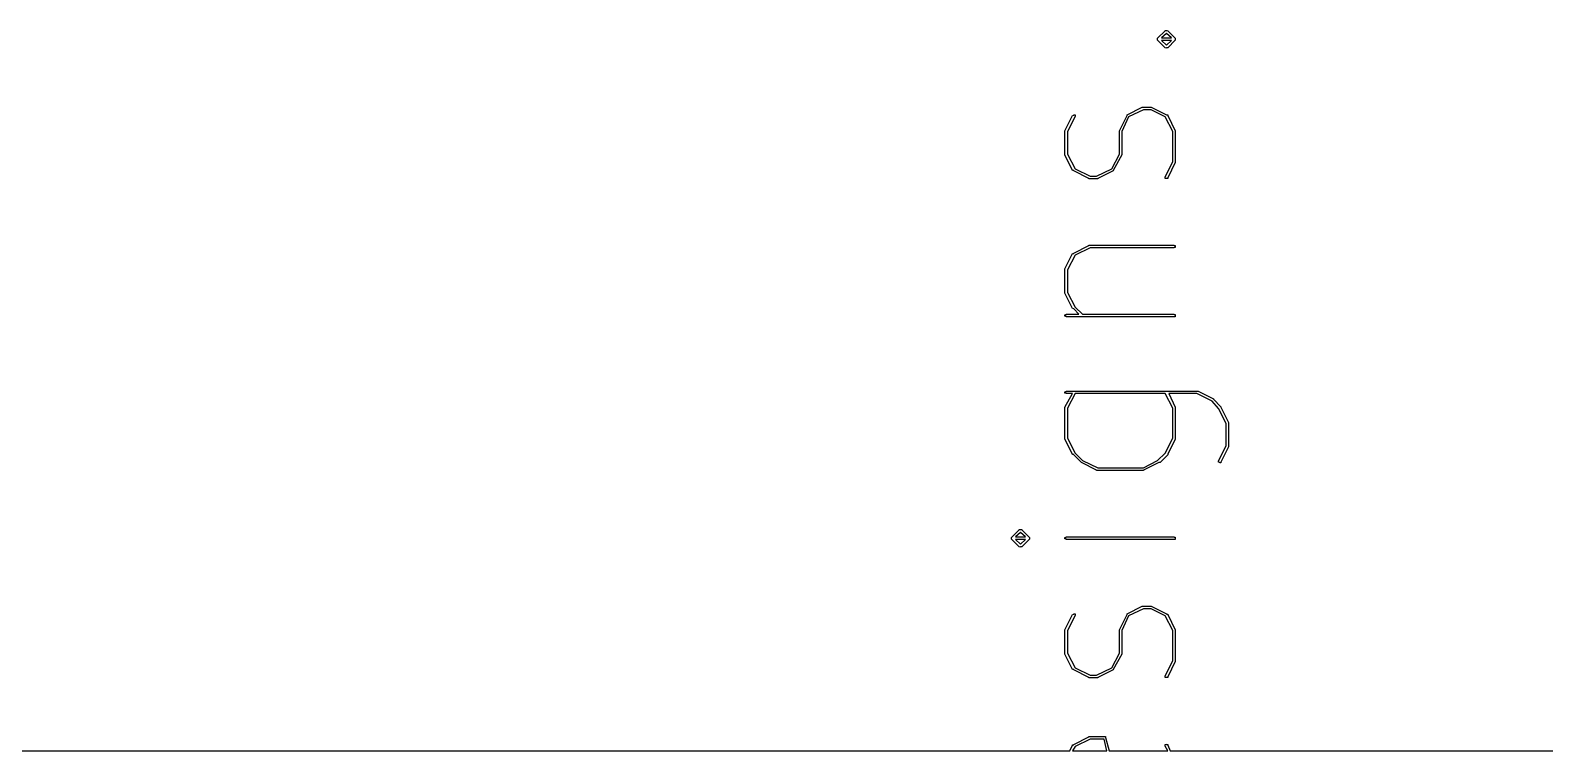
# Model space of a CAD drawing. Extents: x 59 to 2996, y -153 to 1402.
# Drawn here: x 762.548 to 763.741, y 456.506 to 457.073 of the extents above; entities that cross this region are included whole.
import ezdxf

# ---------------------------------------------------------------- set-up
doc = ezdxf.new("R2010")
doc.units = 0
doc.layers.add('BLACK', color=7, linetype='CONTINUOUS')

msp = doc.modelspace()

# ---------------------------------------------------------------- linework, layer by layer
at = {"layer": 'BLACK', "linetype": 'Continuous'}
for p, q in [((763.4361, 457.0667), (763.4421, 457.0727)), ((763.4431, 457.0706), (763.4391, 457.067)), ((763.4421, 457.0728), (763.4421, 457.0729)), ((763.4421, 457.0729), (763.4431, 457.0729)), ((763.4421, 457.0727), (763.4421, 457.0728)), ((763.4421, 457.0727), (763.4421, 457.0727)), ((763.4431, 457.0729), (763.4431, 457.073)), ((763.4431, 457.073), (763.4431, 457.073)), ((763.4431, 457.073), (763.4431, 457.073)), ((763.4431, 457.073), (763.4431, 457.073)), ((763.4431, 457.073), (763.4431, 457.073)), ((763.4431, 457.073), (763.4431, 457.073)), ((763.4431, 457.073), (763.4431, 457.073)), ((763.4431, 457.073), (763.4431, 457.0729)), ((763.4431, 457.0729), (763.4431, 457.0729)), ((763.4431, 457.0729), (763.4431, 457.0729)), ((763.4431, 457.0729), (763.4431, 457.0729)), ((763.4431, 457.0729), (763.4441, 457.0727)), ((763.4471, 457.067), (763.4431, 457.0706)), ((763.4441, 457.0727), (763.4501, 457.0667)), ((763.4361, 457.0665), (763.4361, 457.0667)), ((763.4361, 457.0667), (763.4361, 457.0667)), ((763.4361, 457.0664), (763.4361, 457.0665)), ((763.4361, 457.0665), (763.4361, 457.0665)), ((763.4361, 457.0663), (763.4361, 457.0664)), ((763.4361, 457.0662), (763.4361, 457.0663)), ((763.4361, 457.066), (763.4361, 457.0662)), ((763.4361, 457.0662), (763.4361, 457.0662)), ((763.4361, 457.0659), (763.4361, 457.066)), ((763.4361, 457.0658), (763.4361, 457.0659)), ((763.4361, 457.0656), (763.4361, 457.0658)), ((763.4361, 457.0658), (763.4361, 457.0658)), ((763.4361, 457.0658), (763.4361, 457.0658)), ((763.4361, 457.0655), (763.4361, 457.0656)), ((763.4361, 457.0654), (763.4361, 457.0655)), ((763.4361, 457.0653), (763.4361, 457.0654)), ((763.4421, 457.0592), (763.4361, 457.0653)), ((763.4361, 457.0653), (763.4361, 457.0653)), ((763.4391, 457.067), (763.4471, 457.067)), ((763.4391, 457.065), (763.4431, 457.0613)), ((763.4471, 457.065), (763.4391, 457.065)), ((763.4421, 457.0592), (763.4421, 457.0592)), ((763.4421, 457.0591), (763.4421, 457.0592)), ((763.4431, 457.059), (763.4421, 457.0591)), ((763.4421, 457.0591), (763.4421, 457.0591)), ((763.4431, 457.0613), (763.4471, 457.065)), ((763.4441, 457.0592), (763.4431, 457.0591)), ((763.4431, 457.0591), (763.4431, 457.0591)), ((763.4431, 457.0591), (763.4431, 457.0591)), ((763.4431, 457.0591), (763.4431, 457.0591)), ((763.4431, 457.0591), (763.4431, 457.059)), ((763.4431, 457.059), (763.4431, 457.0589)), ((763.4431, 457.0589), (763.4431, 457.059)), ((763.4431, 457.059), (763.4431, 457.059)), ((763.4431, 457.0589), (763.4431, 457.0589)), ((763.4431, 457.0589), (763.4431, 457.0589)), ((763.4431, 457.0589), (763.4431, 457.0589)), ((763.4431, 457.0589), (763.4431, 457.0589)), ((763.4431, 457.0589), (763.4431, 457.0589)), ((763.4431, 457.0589), (763.4431, 457.0589)), ((763.4431, 457.0589), (763.4431, 457.0589)), ((763.4501, 457.0653), (763.4441, 457.0592)), ((763.4441, 457.0592), (763.4441, 457.0592)), ((763.4441, 457.0592), (763.4441, 457.0592)), ((763.4501, 457.0667), (763.4501, 457.0666)), ((763.4501, 457.0666), (763.4501, 457.0665)), ((763.4501, 457.0665), (763.4501, 457.0663)), ((763.4501, 457.0663), (763.4501, 457.0663)), ((763.4501, 457.0663), (763.4501, 457.0662)), ((763.4501, 457.0662), (763.4501, 457.066)), ((763.4501, 457.066), (763.4501, 457.066)), ((763.4501, 457.066), (763.4501, 457.066)), ((763.4501, 457.066), (763.4501, 457.0658)), ((763.4501, 457.0658), (763.4501, 457.0656)), ((763.4501, 457.0656), (763.4501, 457.0654)), ((763.4501, 457.0654), (763.4501, 457.0653)), ((763.4501, 457.0653), (763.4501, 457.0653)), ((763.4121, 457.0064), (763.4241, 457.0124)), ((763.4251, 457.0105), (763.4131, 457.0048)), ((763.4241, 457.0124), (763.4241, 457.0125)), ((763.4241, 457.0125), (763.4241, 457.0125)), ((763.4241, 457.0125), (763.4241, 457.0125)), ((763.4241, 457.0125), (763.4251, 457.0125)), ((763.4241, 457.0124), (763.4241, 457.0124)), ((763.4251, 457.0125), (763.4251, 457.0125)), ((763.4251, 457.0125), (763.4251, 457.0125)), ((763.4251, 457.0125), (763.4251, 457.0125)), ((763.4251, 457.0125), (763.4251, 457.0125)), ((763.4251, 457.0125), (763.4251, 457.0125)), ((763.4251, 457.0125), (763.4251, 457.0125)), ((763.4251, 457.0125), (763.4311, 457.0125)), ((763.4311, 457.0105), (763.4251, 457.0105)), ((763.4311, 457.0125), (763.4311, 457.0125)), ((763.4311, 457.0125), (763.4311, 457.0125)), ((763.4311, 457.0125), (763.4311, 457.0125)), ((763.4311, 457.0125), (763.4311, 457.0125)), ((763.4311, 457.0125), (763.4311, 457.0125)), ((763.4311, 457.0125), (763.4311, 457.0125)), ((763.4311, 457.0125), (763.4311, 457.0125)), ((763.4311, 457.0125), (763.4311, 457.0124)), ((763.4311, 457.0125), (763.4311, 457.0125)), ((763.4311, 457.0124), (763.4311, 457.0124)), ((763.4311, 457.0124), (763.4431, 457.0064)), ((763.4421, 457.0048), (763.4311, 457.0105)), ((763.3631, 456.9938), (763.3691, 457.0059)), ((763.3711, 457.005), (763.3651, 456.9932)), ((763.3691, 457.006), (763.3701, 457.0061)), ((763.3691, 457.0059), (763.3691, 457.006)), ((763.3701, 457.0064), (763.3701, 457.0065)), ((763.3701, 457.0065), (763.3701, 457.0065)), ((763.3701, 457.0065), (763.3711, 457.0065)), ((763.3701, 457.0063), (763.3701, 457.0064)), ((763.3701, 457.0064), (763.3701, 457.0064)), ((763.3701, 457.0061), (763.3701, 457.0063)), ((763.3711, 457.0065), (763.3711, 457.0064)), ((763.3711, 457.0064), (763.3711, 457.0063)), ((763.3711, 457.0063), (763.3711, 457.0061)), ((763.3711, 457.0061), (763.3711, 457.006)), ((763.3711, 457.006), (763.3711, 457.0058)), ((763.3711, 457.0058), (763.3711, 457.0056)), ((763.3711, 457.0056), (763.3711, 457.0054)), ((763.3711, 457.0054), (763.3711, 457.0052)), ((763.3711, 457.0052), (763.3711, 457.005)), ((763.4061, 456.9938), (763.4121, 457.0059)), ((763.4131, 457.0048), (763.4081, 456.9932)), ((763.4121, 457.0063), (763.4121, 457.0064)), ((763.4121, 457.0064), (763.4121, 457.0064)), ((763.4121, 457.0064), (763.4121, 457.0064)), ((763.4121, 457.0062), (763.4121, 457.0063)), ((763.4121, 457.0063), (763.4121, 457.0063)), ((763.4121, 457.0063), (763.4121, 457.0063)), ((763.4121, 457.0063), (763.4121, 457.0063)), ((763.4121, 457.0061), (763.4121, 457.0062)), ((763.4121, 457.0062), (763.4121, 457.0062)), ((763.4121, 457.006), (763.4121, 457.0061)), ((763.4121, 457.0061), (763.4121, 457.0061)), ((763.4121, 457.0061), (763.4121, 457.0061)), ((763.4121, 457.0059), (763.4121, 457.006)), ((763.4121, 457.006), (763.4121, 457.006)), ((763.4121, 457.006), (763.4121, 457.006)), ((763.4481, 456.9932), (763.4421, 457.0048)), ((763.4431, 457.0064), (763.4431, 457.0064)), ((763.4431, 457.0064), (763.4431, 457.0064)), ((763.4431, 457.0064), (763.4431, 457.0064)), ((763.4431, 457.0064), (763.4431, 457.0063)), ((763.4431, 457.0063), (763.4441, 457.0063)), ((763.4441, 457.0063), (763.4441, 457.0063)), ((763.4441, 457.0063), (763.4441, 457.0062)), ((763.4441, 457.0062), (763.4441, 457.0062)), ((763.4441, 457.0062), (763.4441, 457.0061)), ((763.4441, 457.0061), (763.4441, 457.0061)), ((763.4441, 457.0061), (763.4441, 457.0061)), ((763.4441, 457.0061), (763.4441, 457.006)), ((763.4441, 457.006), (763.4441, 457.006)), ((763.4441, 457.006), (763.4441, 457.006)), ((763.4441, 457.006), (763.4441, 457.0059)), ((763.4441, 457.0059), (763.4501, 456.9938)), ((763.3631, 456.9937), (763.3631, 456.9938)), ((763.3631, 456.9938), (763.3631, 456.9938)), ((763.3631, 456.9938), (763.3631, 456.9938)), ((763.3631, 456.9936), (763.3631, 456.9937)), ((763.3631, 456.9937), (763.3631, 456.9937)), ((763.3631, 456.9935), (763.3631, 456.9936)), ((763.3631, 456.9936), (763.3631, 456.9936)), ((763.3631, 456.9934), (763.3631, 456.9935)), ((763.3631, 456.9935), (763.3631, 456.9935)), ((763.3631, 456.9753), (763.3631, 456.9934)), ((763.3631, 456.9934), (763.3631, 456.9934)), ((763.3651, 456.9932), (763.3651, 456.9755)), ((763.4061, 456.9937), (763.4061, 456.9938)), ((763.4061, 456.9938), (763.4061, 456.9938)), ((763.4061, 456.9938), (763.4061, 456.9938)), ((763.4061, 456.9936), (763.4061, 456.9937)), ((763.4061, 456.9937), (763.4061, 456.9937)), ((763.4061, 456.9935), (763.4061, 456.9936)), ((763.4061, 456.9936), (763.4061, 456.9936)), ((763.4061, 456.9934), (763.4061, 456.9935)), ((763.4061, 456.9935), (763.4061, 456.9935)), ((763.4061, 456.9755), (763.4061, 456.9934)), ((763.4061, 456.9934), (763.4061, 456.9934)), ((763.4081, 456.9932), (763.4081, 456.9752)), ((763.4481, 456.9694), (763.4481, 456.9932)), ((763.4501, 456.9938), (763.4501, 456.9938)), ((763.4501, 456.9938), (763.4501, 456.9938)), ((763.4501, 456.9938), (763.4501, 456.9938)), ((763.4501, 456.9938), (763.4501, 456.9937)), ((763.4501, 456.9937), (763.4501, 456.9937)), ((763.4501, 456.9937), (763.4501, 456.9936)), ((763.4501, 456.9936), (763.4501, 456.9936)), ((763.4501, 456.9936), (763.4501, 456.9935)), ((763.4501, 456.9935), (763.4501, 456.9935)), ((763.4501, 456.9935), (763.4501, 456.9934)), ((763.4501, 456.9934), (763.4501, 456.9934)), ((763.4501, 456.9934), (763.4501, 456.9692)), ((763.3631, 456.9752), (763.3631, 456.9753)), ((763.3631, 456.9751), (763.3631, 456.9752)), ((763.3631, 456.9752), (763.3631, 456.9752)), ((763.3631, 456.975), (763.3631, 456.9751)), ((763.3631, 456.9751), (763.3631, 456.9751)), ((763.3631, 456.9749), (763.3631, 456.975)), ((763.3631, 456.975), (763.3631, 456.975)), ((763.3631, 456.9748), (763.3631, 456.9749)), ((763.3631, 456.9749), (763.3631, 456.9749)), ((763.3631, 456.9749), (763.3631, 456.9749)), ((763.3691, 456.9627), (763.3631, 456.9748)), ((763.3631, 456.9748), (763.3631, 456.9748)), ((763.3651, 456.9755), (763.3711, 456.9639)), ((763.4001, 456.9639), (763.4061, 456.9755)), ((763.4081, 456.9748), (763.4011, 456.9627)), ((763.4081, 456.9752), (763.4081, 456.9752)), ((763.4081, 456.9752), (763.4081, 456.9752)), ((763.4081, 456.9752), (763.4081, 456.9751)), ((763.4081, 456.9751), (763.4081, 456.975)), ((763.4081, 456.975), (763.4081, 456.975)), ((763.4081, 456.975), (763.4081, 456.975)), ((763.4081, 456.975), (763.4081, 456.9749)), ((763.4081, 456.9749), (763.4081, 456.9749)), ((763.4081, 456.9749), (763.4081, 456.9748)), ((763.4081, 456.9748), (763.4081, 456.9748)), ((763.3691, 456.9626), (763.3691, 456.9627)), ((763.3691, 456.9627), (763.3691, 456.9627)), ((763.3691, 456.9627), (763.3691, 456.9627)), ((763.3701, 456.9625), (763.3691, 456.9626)), ((763.3701, 456.9624), (763.3701, 456.9625)), ((763.3701, 456.9625), (763.3701, 456.9625)), ((763.3701, 456.9625), (763.3701, 456.9625)), ((763.3701, 456.9625), (763.3701, 456.9625)), ((763.3701, 456.9623), (763.3701, 456.9624)), ((763.3701, 456.9624), (763.3701, 456.9624)), ((763.3701, 456.9624), (763.3701, 456.9624)), ((763.3821, 456.9562), (763.3701, 456.9623)), ((763.3701, 456.9623), (763.3701, 456.9623)), ((763.3701, 456.9623), (763.3701, 456.9623)), ((763.3701, 456.9623), (763.3701, 456.9623)), ((763.3701, 456.9623), (763.3701, 456.9623)), ((763.3711, 456.9639), (763.3831, 456.9581)), ((763.3881, 456.9581), (763.4001, 456.9639)), ((763.4011, 456.9623), (763.3891, 456.9562)), ((763.4011, 456.9627), (763.4011, 456.9627)), ((763.4011, 456.9627), (763.4011, 456.9627)), ((763.4011, 456.9627), (763.4011, 456.9627)), ((763.4011, 456.9627), (763.4011, 456.9626)), ((763.4011, 456.9626), (763.4011, 456.9625)), ((763.4011, 456.9625), (763.4011, 456.9625)), ((763.4011, 456.9625), (763.4011, 456.9625)), ((763.4011, 456.9625), (763.4011, 456.9624)), ((763.4011, 456.9624), (763.4011, 456.9624)), ((763.4011, 456.9624), (763.4011, 456.9624)), ((763.4011, 456.9624), (763.4011, 456.9624)), ((763.4011, 456.9624), (763.4011, 456.9623)), ((763.4011, 456.9623), (763.4011, 456.9623)), ((763.4011, 456.9623), (763.4011, 456.9623)), ((763.4011, 456.9623), (763.4011, 456.9623)), ((763.4421, 456.9576), (763.4481, 456.9694)), ((763.4501, 456.9688), (763.4441, 456.9567)), ((763.4501, 456.9692), (763.4501, 456.9692)), ((763.4501, 456.9692), (763.4501, 456.9691)), ((763.4501, 456.9691), (763.4501, 456.9691)), ((763.4501, 456.9691), (763.4501, 456.969)), ((763.4501, 456.969), (763.4501, 456.969)), ((763.4501, 456.969), (763.4501, 456.9689)), ((763.4501, 456.9689), (763.4501, 456.9689)), ((763.4501, 456.9689), (763.4501, 456.9688)), ((763.4501, 456.9688), (763.4501, 456.9688)), ((763.4501, 456.9688), (763.4501, 456.9688)), ((763.3821, 456.9561), (763.3821, 456.9562)), ((763.3821, 456.9562), (763.3821, 456.9562)), ((763.3821, 456.9562), (763.3821, 456.9562)), ((763.3821, 456.9562), (763.3821, 456.9562)), ((763.3881, 456.9561), (763.3821, 456.9561)), ((763.3821, 456.9561), (763.3821, 456.9561)), ((763.3821, 456.9561), (763.3821, 456.9561)), ((763.3821, 456.9561), (763.3821, 456.9561)), ((763.3821, 456.9561), (763.3821, 456.9561)), ((763.3821, 456.9561), (763.3821, 456.9561)), ((763.3821, 456.9561), (763.3821, 456.9561)), ((763.3831, 456.9581), (763.3881, 456.9581)), ((763.3891, 456.9561), (763.3881, 456.9561)), ((763.3891, 456.9562), (763.3891, 456.9562)), ((763.3891, 456.9562), (763.3891, 456.9562)), ((763.3891, 456.9562), (763.3891, 456.9562)), ((763.3891, 456.9562), (763.3891, 456.9562)), ((763.3891, 456.9562), (763.3891, 456.9561)), ((763.3891, 456.9561), (763.3891, 456.9561)), ((763.3891, 456.9561), (763.3891, 456.9561)), ((763.3891, 456.9561), (763.3891, 456.9561)), ((763.3891, 456.9561), (763.3891, 456.9561)), ((763.3891, 456.9561), (763.3891, 456.9561)), ((763.4421, 456.9574), (763.4421, 456.9576)), ((763.4421, 456.9572), (763.4421, 456.9574)), ((763.4421, 456.957), (763.4421, 456.9572)), ((763.4421, 456.9568), (763.4421, 456.957)), ((763.4421, 456.9566), (763.4421, 456.9568)), ((763.4421, 456.9565), (763.4421, 456.9566)), ((763.4421, 456.9563), (763.4421, 456.9565)), ((763.4421, 456.9562), (763.4421, 456.9563)), ((763.4431, 456.9562), (763.4421, 456.9562)), ((763.4441, 456.9564), (763.4431, 456.9562)), ((763.4431, 456.9562), (763.4431, 456.9562)), ((763.4431, 456.9562), (763.4431, 456.9561)), ((763.4431, 456.9561), (763.4431, 456.9562)), ((763.4431, 456.9561), (763.4431, 456.9561)), ((763.4441, 456.9567), (763.4441, 456.9567)), ((763.4441, 456.9567), (763.4441, 456.9565)), ((763.4441, 456.9565), (763.4441, 456.9564)), ((763.3701, 456.8975), (763.3821, 456.9036)), ((763.3831, 456.9017), (763.3711, 456.8959)), ((763.3821, 456.9036), (763.3821, 456.9037)), ((763.3821, 456.9037), (763.3821, 456.9037)), ((763.3821, 456.9037), (763.3821, 456.9037)), ((763.3821, 456.9037), (763.3821, 456.9037)), ((763.3821, 456.9037), (763.3821, 456.9037)), ((763.3821, 456.9037), (763.3821, 456.9037)), ((763.3821, 456.9037), (763.3821, 456.9037)), ((763.3821, 456.9037), (763.4491, 456.9037)), ((763.3821, 456.9036), (763.3821, 456.9036)), ((763.3821, 456.9036), (763.3821, 456.9036)), ((763.3821, 456.9036), (763.3821, 456.9036)), ((763.3821, 456.9036), (763.3821, 456.9036)), ((763.4491, 456.9017), (763.3831, 456.9017)), ((763.4491, 456.9037), (763.4491, 456.9037)), ((763.4491, 456.9037), (763.4491, 456.9036)), ((763.4491, 456.9036), (763.4501, 456.9035)), ((763.4501, 456.9019), (763.4491, 456.9018)), ((763.4491, 456.9018), (763.4491, 456.9017)), ((763.4491, 456.9017), (763.4491, 456.9017)), ((763.4501, 456.9035), (763.4501, 456.9034)), ((763.4501, 456.9034), (763.4501, 456.9032)), ((763.4501, 456.9032), (763.4501, 456.9031)), ((763.4501, 456.9031), (763.4501, 456.9029)), ((763.4501, 456.9029), (763.4501, 456.9027)), ((763.4501, 456.9027), (763.4501, 456.9025)), ((763.4501, 456.9025), (763.4501, 456.9023)), ((763.4501, 456.9023), (763.4501, 456.9021)), ((763.4501, 456.9021), (763.4501, 456.902)), ((763.4501, 456.902), (763.4501, 456.9019)), ((763.3631, 456.885), (763.3691, 456.8971)), ((763.3711, 456.8959), (763.3651, 456.8843)), ((763.3691, 456.8971), (763.3701, 456.8972)), ((763.3691, 456.8971), (763.3691, 456.8971)), ((763.3691, 456.8971), (763.3691, 456.8971)), ((763.3691, 456.8971), (763.3691, 456.8971)), ((763.3701, 456.8974), (763.3701, 456.8975)), ((763.3701, 456.8975), (763.3701, 456.8975)), ((763.3701, 456.8975), (763.3701, 456.8975)), ((763.3701, 456.8975), (763.3701, 456.8975)), ((763.3701, 456.8973), (763.3701, 456.8974)), ((763.3701, 456.8974), (763.3701, 456.8974)), ((763.3701, 456.8974), (763.3701, 456.8974)), ((763.3701, 456.8972), (763.3701, 456.8973)), ((763.3701, 456.8973), (763.3701, 456.8973)), ((763.3701, 456.8973), (763.3701, 456.8973)), ((763.3701, 456.8973), (763.3701, 456.8973)), ((763.3631, 456.8849), (763.3631, 456.885)), ((763.3631, 456.885), (763.3631, 456.885)), ((763.3631, 456.8848), (763.3631, 456.8849)), ((763.3631, 456.8849), (763.3631, 456.8849)), ((763.3631, 456.8847), (763.3631, 456.8848)), ((763.3631, 456.8848), (763.3631, 456.8848)), ((763.3631, 456.8848), (763.3631, 456.8848)), ((763.3631, 456.8846), (763.3631, 456.8847)), ((763.3631, 456.8664), (763.3631, 456.8846)), ((763.3631, 456.8846), (763.3631, 456.8846)), ((763.3631, 456.8846), (763.3631, 456.8846)), ((763.3651, 456.8843), (763.3651, 456.8666)), ((763.3631, 456.8663), (763.3631, 456.8664)), ((763.3631, 456.8664), (763.3631, 456.8664)), ((763.3631, 456.8662), (763.3631, 456.8663)), ((763.3631, 456.8663), (763.3631, 456.8663)), ((763.3631, 456.8661), (763.3631, 456.8662)), ((763.3631, 456.8662), (763.3631, 456.8662)), ((763.3631, 456.866), (763.3631, 456.8661)), ((763.3631, 456.8661), (763.3631, 456.8661)), ((763.3691, 456.8539), (763.3631, 456.866)), ((763.3631, 456.866), (763.3631, 456.866)), ((763.3631, 456.866), (763.3631, 456.866)), ((763.3631, 456.866), (763.3631, 456.866)), ((763.3651, 456.8666), (763.3711, 456.8549)), ((763.3691, 456.8538), (763.3691, 456.8539)), ((763.3701, 456.8537), (763.3691, 456.8538)), ((763.3691, 456.8538), (763.3691, 456.8538)), ((763.3701, 456.8536), (763.3701, 456.8537)), ((763.3701, 456.8537), (763.3701, 456.8537)), ((763.3741, 456.8493), (763.3701, 456.8536)), ((763.3701, 456.8536), (763.3701, 456.8536)), ((763.3701, 456.8536), (763.3701, 456.8536)), ((763.3711, 456.8549), (763.3771, 456.8493)), ((763.3631, 456.8488), (763.3641, 456.849)), ((763.3631, 456.8486), (763.3631, 456.8488)), ((763.3631, 456.8485), (763.3631, 456.8486)), ((763.3631, 456.8483), (763.3631, 456.8485)), ((763.3631, 456.8481), (763.3631, 456.8483)), ((763.3631, 456.8479), (763.3631, 456.8481)), ((763.3631, 456.8477), (763.3631, 456.8479)), ((763.3641, 456.8476), (763.3631, 456.8477)), ((763.3641, 456.8492), (763.3641, 456.8493)), ((763.3641, 456.8493), (763.3741, 456.8493)), ((763.3641, 456.8491), (763.3641, 456.8492)), ((763.3641, 456.8492), (763.3641, 456.8492)), ((763.3641, 456.849), (763.3641, 456.8491)), ((763.3641, 456.8474), (763.3641, 456.8476)), ((763.3641, 456.8473), (763.3641, 456.8474)), ((763.3641, 456.8473), (763.3641, 456.8473)), ((763.4491, 456.8473), (763.3641, 456.8473)), ((763.3641, 456.8473), (763.3641, 456.8473)), ((763.3771, 456.8493), (763.4491, 456.8493)), ((763.4491, 456.8493), (763.4491, 456.8492)), ((763.4491, 456.8492), (763.4491, 456.8492)), ((763.4491, 456.8492), (763.4501, 456.8491)), ((763.4501, 456.8474), (763.4491, 456.8473)), ((763.4491, 456.8473), (763.4491, 456.8473)), ((763.4491, 456.8473), (763.4491, 456.8473)), ((763.4501, 456.8491), (763.4501, 456.849)), ((763.4501, 456.849), (763.4501, 456.8488)), ((763.4501, 456.8488), (763.4501, 456.8486)), ((763.4501, 456.8486), (763.4501, 456.8484)), ((763.4501, 456.8484), (763.4501, 456.8482)), ((763.4501, 456.8482), (763.4501, 456.8481)), ((763.4501, 456.8481), (763.4501, 456.8479)), ((763.4501, 456.8479), (763.4501, 456.8477)), ((763.4501, 456.8477), (763.4501, 456.8475)), ((763.4501, 456.8475), (763.4501, 456.8474)), ((763.3631, 456.7883), (763.3641, 456.7885)), ((763.3631, 456.7882), (763.3631, 456.7883)), ((763.3631, 456.788), (763.3631, 456.7882)), ((763.3631, 456.7878), (763.3631, 456.788)), ((763.3631, 456.7876), (763.3631, 456.7878)), ((763.3631, 456.7874), (763.3631, 456.7876)), ((763.3631, 456.7872), (763.3631, 456.7874)), ((763.3641, 456.7871), (763.3631, 456.7872)), ((763.3631, 456.7761), (763.3691, 456.7868)), ((763.3641, 456.7887), (763.3641, 456.7888)), ((763.3641, 456.7888), (763.3641, 456.7888)), ((763.3641, 456.7888), (763.4671, 456.7888)), ((763.3641, 456.7886), (763.3641, 456.7887)), ((763.3641, 456.7885), (763.3641, 456.7886)), ((763.3641, 456.787), (763.3641, 456.7871)), ((763.3641, 456.7869), (763.3641, 456.787)), ((763.3641, 456.7868), (763.3641, 456.7869)), ((763.3691, 456.7868), (763.3641, 456.7868)), ((763.3641, 456.7868), (763.3641, 456.7868)), ((763.3711, 456.7868), (763.3651, 456.7754)), ((763.4421, 456.7868), (763.3711, 456.7868)), ((763.4481, 456.7754), (763.4421, 456.7868)), ((763.4671, 456.7868), (763.4451, 456.7868)), ((763.4451, 456.7868), (763.4501, 456.7761)), ((763.4671, 456.7888), (763.4671, 456.7888)), ((763.4671, 456.7888), (763.4671, 456.7888)), ((763.4671, 456.7888), (763.4671, 456.7888)), ((763.4671, 456.7888), (763.4671, 456.7887)), ((763.4671, 456.7888), (763.4671, 456.7888)), ((763.4671, 456.7887), (763.4671, 456.7887)), ((763.4671, 456.7887), (763.4671, 456.7887)), ((763.4671, 456.7887), (763.4671, 456.7887)), ((763.4671, 456.7887), (763.4681, 456.7887)), ((763.4791, 456.7809), (763.4671, 456.7868)), ((763.4681, 456.7887), (763.4681, 456.7887)), ((763.4681, 456.7887), (763.4801, 456.7826)), ((763.4801, 456.7826), (763.4801, 456.7826)), ((763.4801, 456.7826), (763.4801, 456.7826)), ((763.4801, 456.7826), (763.4801, 456.7826)), ((763.4801, 456.7826), (763.4801, 456.7825)), ((763.4801, 456.7825), (763.4801, 456.7825)), ((763.4801, 456.7825), (763.4801, 456.7825)), ((763.4801, 456.7825), (763.4801, 456.7824)), ((763.4801, 456.7824), (763.4861, 456.7764)), ((763.3631, 456.776), (763.3631, 456.7761)), ((763.3631, 456.7761), (763.3631, 456.7761)), ((763.3631, 456.7761), (763.3631, 456.7761)), ((763.3631, 456.7759), (763.3631, 456.776)), ((763.3631, 456.776), (763.3631, 456.776)), ((763.3631, 456.7758), (763.3631, 456.7759)), ((763.3631, 456.7759), (763.3631, 456.7759)), ((763.3631, 456.7757), (763.3631, 456.7758)), ((763.3631, 456.7758), (763.3631, 456.7758)), ((763.3631, 456.7515), (763.3631, 456.7757)), ((763.3631, 456.7757), (763.3631, 456.7757)), ((763.3651, 456.7754), (763.3651, 456.7517)), ((763.4481, 456.7517), (763.4481, 456.7754)), ((763.4501, 456.7761), (763.4501, 456.7761)), ((763.4501, 456.7761), (763.4501, 456.7761)), ((763.4501, 456.7761), (763.4501, 456.7761)), ((763.4501, 456.7761), (763.4501, 456.776)), ((763.4501, 456.776), (763.4501, 456.7759)), ((763.4501, 456.7759), (763.4501, 456.7759)), ((763.4501, 456.7759), (763.4501, 456.7759)), ((763.4501, 456.7759), (763.4501, 456.7758)), ((763.4501, 456.7758), (763.4501, 456.7757)), ((763.4501, 456.7757), (763.4501, 456.7757)), ((763.4501, 456.7757), (763.4501, 456.7757)), ((763.4501, 456.7757), (763.4501, 456.7515)), ((763.4841, 456.7751), (763.4791, 456.7809)), ((763.4901, 456.7634), (763.4841, 456.7751)), ((763.4861, 456.7764), (763.4861, 456.7763)), ((763.4861, 456.7763), (763.4861, 456.7763)), ((763.4861, 456.7763), (763.4861, 456.7763)), ((763.4861, 456.7763), (763.4861, 456.7762)), ((763.4861, 456.7762), (763.4861, 456.7762)), ((763.4861, 456.7762), (763.4861, 456.7761)), ((763.4861, 456.7761), (763.4921, 456.764)), ((763.4901, 456.7457), (763.4901, 456.7634)), ((763.4921, 456.764), (763.4921, 456.764)), ((763.4921, 456.764), (763.4921, 456.764)), ((763.4921, 456.764), (763.4921, 456.764)), ((763.4921, 456.764), (763.4921, 456.7639)), ((763.4921, 456.7639), (763.4921, 456.7638)), ((763.4921, 456.7638), (763.4921, 456.7638)), ((763.4921, 456.7638), (763.4921, 456.7638)), ((763.4921, 456.7638), (763.4921, 456.7637)), ((763.4921, 456.7637), (763.4921, 456.7636)), ((763.4921, 456.7636), (763.4921, 456.7636)), ((763.4921, 456.7636), (763.4921, 456.7636)), ((763.4921, 456.7636), (763.4921, 456.7454)), ((763.3631, 456.7514), (763.3631, 456.7515)), ((763.3631, 456.7515), (763.3631, 456.7515)), ((763.3631, 456.7513), (763.3631, 456.7514)), ((763.3631, 456.7514), (763.3631, 456.7514)), ((763.3631, 456.7512), (763.3631, 456.7513)), ((763.3631, 456.7513), (763.3631, 456.7513)), ((763.3631, 456.7511), (763.3631, 456.7512)), ((763.3631, 456.7512), (763.3631, 456.7512)), ((763.3631, 456.751), (763.3631, 456.7511)), ((763.3631, 456.7511), (763.3631, 456.7511)), ((763.3631, 456.7511), (763.3631, 456.7511)), ((763.3691, 456.739), (763.3631, 456.751)), ((763.3651, 456.7517), (763.3711, 456.74)), ((763.4421, 456.74), (763.4481, 456.7517)), ((763.4501, 456.751), (763.4441, 456.739)), ((763.4501, 456.7515), (763.4501, 456.7515)), ((763.4501, 456.7515), (763.4501, 456.7514)), ((763.4501, 456.7514), (763.4501, 456.7513)), ((763.4501, 456.7513), (763.4501, 456.7513)), ((763.4501, 456.7513), (763.4501, 456.7513)), ((763.4501, 456.7513), (763.4501, 456.7512)), ((763.4501, 456.7512), (763.4501, 456.7512)), ((763.4501, 456.7512), (763.4501, 456.7511)), ((763.4501, 456.7511), (763.4501, 456.7511)), ((763.4501, 456.7511), (763.4501, 456.751)), ((763.3691, 456.7389), (763.3691, 456.739)), ((763.3701, 456.7388), (763.3691, 456.7389)), ((763.3691, 456.7389), (763.3691, 456.7389)), ((763.3701, 456.7387), (763.3701, 456.7388)), ((763.3701, 456.7388), (763.3701, 456.7388)), ((763.3761, 456.7326), (763.3701, 456.7387)), ((763.3701, 456.7387), (763.3701, 456.7387)), ((763.3701, 456.7387), (763.3701, 456.7387)), ((763.3711, 456.74), (763.3771, 456.7342)), ((763.4361, 456.7342), (763.4421, 456.74)), ((763.4441, 456.7387), (763.4381, 456.7326)), ((763.4441, 456.739), (763.4441, 456.7389)), ((763.4441, 456.7389), (763.4441, 456.7389)), ((763.4441, 456.7389), (763.4441, 456.7388)), ((763.4441, 456.7388), (763.4441, 456.7388)), ((763.4441, 456.7388), (763.4441, 456.7388)), ((763.4441, 456.7388), (763.4441, 456.7387)), ((763.4441, 456.7387), (763.4441, 456.7387)), ((763.4841, 456.7338), (763.4901, 456.7457)), ((763.4921, 456.745), (763.4861, 456.7329)), ((763.4921, 456.7454), (763.4921, 456.7454)), ((763.4921, 456.7454), (763.4921, 456.7454)), ((763.4921, 456.7454), (763.4921, 456.7453)), ((763.4921, 456.7453), (763.4921, 456.7452)), ((763.4921, 456.7452), (763.4921, 456.7452)), ((763.4921, 456.7452), (763.4921, 456.7452)), ((763.4921, 456.7452), (763.4921, 456.7451)), ((763.4921, 456.7451), (763.4921, 456.7451)), ((763.4921, 456.7451), (763.4921, 456.745)), ((763.4921, 456.745), (763.4921, 456.745)), ((763.3761, 456.7325), (763.3761, 456.7326)), ((763.3761, 456.7326), (763.3761, 456.7326)), ((763.3761, 456.7326), (763.3761, 456.7326)), ((763.3881, 456.7264), (763.3761, 456.7325)), ((763.3761, 456.7325), (763.3761, 456.7325)), ((763.3761, 456.7325), (763.3761, 456.7325)), ((763.3761, 456.7325), (763.3761, 456.7325)), ((763.3761, 456.7325), (763.3761, 456.7325)), ((763.3771, 456.7342), (763.3891, 456.7283)), ((763.3881, 456.7263), (763.3881, 456.7264)), ((763.3881, 456.7264), (763.3881, 456.7264)), ((763.3881, 456.7264), (763.3881, 456.7264)), ((763.3881, 456.7264), (763.3881, 456.7264)), ((763.4251, 456.7263), (763.3881, 456.7263)), ((763.3881, 456.7263), (763.3881, 456.7263)), ((763.3881, 456.7263), (763.3881, 456.7263)), ((763.3881, 456.7263), (763.3881, 456.7263)), ((763.3881, 456.7263), (763.3881, 456.7263)), ((763.3881, 456.7263), (763.3881, 456.7263)), ((763.3881, 456.7263), (763.3881, 456.7263)), ((763.3891, 456.7283), (763.4251, 456.7283)), ((763.4251, 456.7283), (763.4361, 456.7342)), ((763.4371, 456.7325), (763.4251, 456.7264)), ((763.4251, 456.7264), (763.4251, 456.7264)), ((763.4251, 456.7264), (763.4251, 456.7264)), ((763.4251, 456.7264), (763.4251, 456.7264)), ((763.4251, 456.7264), (763.4251, 456.7264)), ((763.4251, 456.7264), (763.4251, 456.7263)), ((763.4251, 456.7263), (763.4251, 456.7263)), ((763.4251, 456.7263), (763.4251, 456.7263)), ((763.4251, 456.7263), (763.4251, 456.7263)), ((763.4251, 456.7263), (763.4251, 456.7263)), ((763.4251, 456.7263), (763.4251, 456.7263)), ((763.4251, 456.7263), (763.4251, 456.7263)), ((763.4381, 456.7326), (763.4371, 456.7326)), ((763.4371, 456.7326), (763.4371, 456.7325)), ((763.4371, 456.7325), (763.4371, 456.7325)), ((763.4371, 456.7325), (763.4371, 456.7325)), ((763.4371, 456.7325), (763.4371, 456.7325)), ((763.4381, 456.7326), (763.4381, 456.7326)), ((763.4381, 456.7326), (763.4381, 456.7326)), ((763.4841, 456.7336), (763.4841, 456.7338)), ((763.4841, 456.7334), (763.4841, 456.7336)), ((763.4841, 456.7332), (763.4841, 456.7334)), ((763.4841, 456.733), (763.4841, 456.7332)), ((763.4841, 456.7329), (763.4841, 456.733)), ((763.4841, 456.7327), (763.4841, 456.7329)), ((763.4851, 456.7326), (763.4841, 456.7327)), ((763.4851, 456.7325), (763.4851, 456.7326)), ((763.4851, 456.7324), (763.4851, 456.7325)), ((763.4861, 456.7324), (763.4851, 456.7324)), ((763.4851, 456.7324), (763.4851, 456.7324)), ((763.4851, 456.7324), (763.4851, 456.7324)), ((763.4861, 456.7329), (763.4861, 456.7329)), ((763.4861, 456.7329), (763.4861, 456.7327)), ((763.4861, 456.7327), (763.4861, 456.7326)), ((763.4861, 456.7326), (763.4861, 456.7325)), ((763.4861, 456.7325), (763.4861, 456.7324)), ((763.3211, 456.6736), (763.3271, 456.6796)), ((763.3281, 456.6775), (763.3241, 456.6739)), ((763.3271, 456.6797), (763.3271, 456.6798)), ((763.3271, 456.6798), (763.3271, 456.6798)), ((763.3271, 456.6798), (763.3281, 456.6798)), ((763.3271, 456.6796), (763.3271, 456.6797)), ((763.3281, 456.6798), (763.3281, 456.6799)), ((763.3281, 456.6799), (763.3281, 456.6799)), ((763.3281, 456.6799), (763.3281, 456.6799)), ((763.3281, 456.6799), (763.3281, 456.6799)), ((763.3281, 456.6799), (763.3281, 456.6799)), ((763.3281, 456.6799), (763.3281, 456.6799)), ((763.3281, 456.6799), (763.3281, 456.6799)), ((763.3281, 456.6799), (763.3281, 456.6799)), ((763.3281, 456.6799), (763.3281, 456.6799)), ((763.3281, 456.6799), (763.3281, 456.6798)), ((763.3281, 456.6798), (763.3281, 456.6798)), ((763.3281, 456.6798), (763.3281, 456.6798)), ((763.3281, 456.6798), (763.3281, 456.6798)), ((763.3281, 456.6798), (763.3291, 456.6798)), ((763.3321, 456.6739), (763.3281, 456.6775)), ((763.3291, 456.6798), (763.3291, 456.6796)), ((763.3291, 456.6796), (763.3351, 456.6736)), ((763.3211, 456.6734), (763.3211, 456.6736)), ((763.3211, 456.6736), (763.3211, 456.6736)), ((763.3211, 456.6733), (763.3211, 456.6734)), ((763.3211, 456.6734), (763.3211, 456.6734)), ((763.3211, 456.6734), (763.3211, 456.6734)), ((763.3211, 456.6731), (763.3211, 456.6733)), ((763.3211, 456.6729), (763.3211, 456.6731)), ((763.3211, 456.6731), (763.3211, 456.6731)), ((763.3211, 456.6728), (763.3211, 456.6729)), ((763.3211, 456.6727), (763.3211, 456.6728)), ((763.3211, 456.6725), (763.3211, 456.6727)), ((763.3211, 456.6727), (763.3211, 456.6727)), ((763.3211, 456.6727), (763.3211, 456.6727)), ((763.3211, 456.6724), (763.3211, 456.6725)), ((763.3211, 456.6723), (763.3211, 456.6724)), ((763.3211, 456.6722), (763.3211, 456.6723)), ((763.3271, 456.6661), (763.3211, 456.6722)), ((763.3211, 456.6722), (763.3211, 456.6722)), ((763.3241, 456.6739), (763.3321, 456.6739)), ((763.3241, 456.6719), (763.3281, 456.6682)), ((763.3321, 456.6719), (763.3241, 456.6719)), ((763.3271, 456.666), (763.3271, 456.6661)), ((763.3281, 456.6659), (763.3271, 456.666)), ((763.3281, 456.6682), (763.3321, 456.6719)), ((763.3281, 456.666), (763.3281, 456.6659)), ((763.3291, 456.666), (763.3281, 456.666)), ((763.3281, 456.6659), (763.3281, 456.6659)), ((763.3281, 456.6659), (763.3281, 456.6659)), ((763.3281, 456.6659), (763.3281, 456.6658)), ((763.3281, 456.6658), (763.3281, 456.6659)), ((763.3281, 456.6659), (763.3281, 456.6659)), ((763.3281, 456.6659), (763.3281, 456.6659)), ((763.3281, 456.6659), (763.3281, 456.6659)), ((763.3281, 456.6659), (763.3281, 456.6659)), ((763.3281, 456.6658), (763.3281, 456.6658)), ((763.3281, 456.6658), (763.3281, 456.6658)), ((763.3281, 456.6658), (763.3281, 456.6658)), ((763.3281, 456.6658), (763.3281, 456.6658)), ((763.3281, 456.6658), (763.3281, 456.6658)), ((763.3281, 456.6658), (763.3281, 456.6658)), ((763.3281, 456.6658), (763.3281, 456.6658)), ((763.3351, 456.6722), (763.3291, 456.6661)), ((763.3291, 456.6661), (763.3291, 456.6661)), ((763.3291, 456.6661), (763.3291, 456.666)), ((763.3291, 456.666), (763.3291, 456.666)), ((763.3291, 456.666), (763.3291, 456.666)), ((763.3351, 456.6736), (763.3351, 456.6736)), ((763.3351, 456.6736), (763.3351, 456.6735)), ((763.3351, 456.6735), (763.3351, 456.6734)), ((763.3351, 456.6734), (763.3351, 456.6733)), ((763.3351, 456.6733), (763.3351, 456.6732)), ((763.3351, 456.6732), (763.3351, 456.6731)), ((763.3351, 456.6731), (763.3351, 456.6729)), ((763.3351, 456.6729), (763.3351, 456.6729)), ((763.3351, 456.6729), (763.3351, 456.6729)), ((763.3351, 456.6729), (763.3351, 456.6727)), ((763.3351, 456.6727), (763.3351, 456.6725)), ((763.3351, 456.6725), (763.3351, 456.6724)), ((763.3351, 456.6724), (763.3351, 456.6723)), ((763.3351, 456.6723), (763.3351, 456.6723)), ((763.3351, 456.6723), (763.3351, 456.6722)), ((763.3351, 456.6722), (763.3351, 456.6722)), ((763.3631, 456.6734), (763.3641, 456.6736)), ((763.3631, 456.6733), (763.3631, 456.6734)), ((763.3631, 456.6731), (763.3631, 456.6733)), ((763.3631, 456.6729), (763.3631, 456.6731)), ((763.3631, 456.6727), (763.3631, 456.6729)), ((763.3631, 456.6725), (763.3631, 456.6727)), ((763.3631, 456.6723), (763.3631, 456.6725)), ((763.3641, 456.6722), (763.3631, 456.6723)), ((763.3641, 456.6738), (763.3641, 456.6739)), ((763.3641, 456.6739), (763.3641, 456.6739)), ((763.3641, 456.6739), (763.4491, 456.6739)), ((763.3641, 456.6737), (763.3641, 456.6738)), ((763.3641, 456.6736), (763.3641, 456.6737)), ((763.3641, 456.6721), (763.3641, 456.6722)), ((763.3641, 456.672), (763.3641, 456.6721)), ((763.3641, 456.6719), (763.3641, 456.672)), ((763.4491, 456.6719), (763.3641, 456.6719)), ((763.3641, 456.6719), (763.3641, 456.6719)), ((763.4491, 456.6739), (763.4491, 456.6738)), ((763.4491, 456.6739), (763.4491, 456.6739)), ((763.4491, 456.6738), (763.4501, 456.6737)), ((763.4501, 456.672), (763.4491, 456.672)), ((763.4491, 456.672), (763.4491, 456.6719)), ((763.4491, 456.6719), (763.4491, 456.6719)), ((763.4501, 456.6737), (763.4501, 456.6736)), ((763.4501, 456.6736), (763.4501, 456.6734)), ((763.4501, 456.6734), (763.4501, 456.6733)), ((763.4501, 456.6733), (763.4501, 456.6731)), ((763.4501, 456.6731), (763.4501, 456.6729)), ((763.4501, 456.6729), (763.4501, 456.6727)), ((763.4501, 456.6727), (763.4501, 456.6725)), ((763.4501, 456.6725), (763.4501, 456.6723)), ((763.4501, 456.6723), (763.4501, 456.6722)), ((763.4501, 456.6722), (763.4501, 456.672)), ((763.4121, 456.6133), (763.4241, 456.6193)), ((763.4251, 456.6174), (763.4131, 456.6117)), ((763.4241, 456.6193), (763.4241, 456.6194)), ((763.4241, 456.6194), (763.4241, 456.6194)), ((763.4241, 456.6194), (763.4241, 456.6194)), ((763.4241, 456.6194), (763.4251, 456.6194)), ((763.4241, 456.6193), (763.4241, 456.6193)), ((763.4251, 456.6194), (763.4251, 456.6194)), ((763.4251, 456.6194), (763.4251, 456.6194)), ((763.4251, 456.6194), (763.4251, 456.6194)), ((763.4251, 456.6194), (763.4251, 456.6194)), ((763.4251, 456.6194), (763.4251, 456.6194)), ((763.4251, 456.6194), (763.4251, 456.6194)), ((763.4251, 456.6194), (763.4311, 456.6194)), ((763.4311, 456.6174), (763.4251, 456.6174)), ((763.4311, 456.6194), (763.4311, 456.6194)), ((763.4311, 456.6194), (763.4311, 456.6194)), ((763.4311, 456.6194), (763.4311, 456.6194)), ((763.4311, 456.6194), (763.4311, 456.6194)), ((763.4311, 456.6194), (763.4311, 456.6194)), ((763.4311, 456.6194), (763.4311, 456.6194)), ((763.4311, 456.6194), (763.4311, 456.6194)), ((763.4311, 456.6194), (763.4311, 456.6194)), ((763.4311, 456.6194), (763.4311, 456.6193)), ((763.4311, 456.6194), (763.4311, 456.6194)), ((763.4311, 456.6193), (763.4431, 456.6133)), ((763.4421, 456.6117), (763.4311, 456.6174)), ((763.3631, 456.6008), (763.3691, 456.6128)), ((763.3711, 456.612), (763.3651, 456.6001)), ((763.3691, 456.6129), (763.3701, 456.613)), ((763.3691, 456.6128), (763.3691, 456.6129)), ((763.3701, 456.6133), (763.3701, 456.6134)), ((763.3701, 456.6134), (763.3701, 456.6134)), ((763.3701, 456.6134), (763.3701, 456.6134)), ((763.3701, 456.6134), (763.3711, 456.6134)), ((763.3701, 456.6132), (763.3701, 456.6133)), ((763.3701, 456.613), (763.3701, 456.6132)), ((763.3711, 456.6134), (763.3711, 456.6133)), ((763.3711, 456.6133), (763.3711, 456.6132)), ((763.3711, 456.6132), (763.3711, 456.6131)), ((763.3711, 456.6131), (763.3711, 456.6129)), ((763.3711, 456.6129), (763.3711, 456.6127)), ((763.3711, 456.6127), (763.3711, 456.6125)), ((763.3711, 456.6125), (763.3711, 456.6123)), ((763.3711, 456.6123), (763.3711, 456.6121)), ((763.3711, 456.6121), (763.3711, 456.612)), ((763.4061, 456.6008), (763.4121, 456.6128)), ((763.4131, 456.6117), (763.4081, 456.6001)), ((763.4121, 456.6132), (763.4121, 456.6133)), ((763.4121, 456.6133), (763.4121, 456.6133)), ((763.4121, 456.6133), (763.4121, 456.6133)), ((763.4121, 456.6131), (763.4121, 456.6132)), ((763.4121, 456.6132), (763.4121, 456.6132)), ((763.4121, 456.6132), (763.4121, 456.6132)), ((763.4121, 456.6132), (763.4121, 456.6132)), ((763.4121, 456.613), (763.4121, 456.6131)), ((763.4121, 456.6131), (763.4121, 456.6131)), ((763.4121, 456.6129), (763.4121, 456.613)), ((763.4121, 456.613), (763.4121, 456.613)), ((763.4121, 456.613), (763.4121, 456.613)), ((763.4121, 456.6128), (763.4121, 456.6129)), ((763.4121, 456.6129), (763.4121, 456.6129)), ((763.4121, 456.6129), (763.4121, 456.6129)), ((763.4481, 456.6001), (763.4421, 456.6117)), ((763.4431, 456.6133), (763.4431, 456.6133)), ((763.4431, 456.6133), (763.4431, 456.6133)), ((763.4431, 456.6133), (763.4431, 456.6133)), ((763.4431, 456.6133), (763.4431, 456.6132)), ((763.4431, 456.6132), (763.4441, 456.6132)), ((763.4441, 456.6132), (763.4441, 456.6132)), ((763.4441, 456.6132), (763.4441, 456.6132)), ((763.4441, 456.6132), (763.4441, 456.6131)), ((763.4441, 456.6131), (763.4441, 456.613)), ((763.4441, 456.613), (763.4441, 456.613)), ((763.4441, 456.613), (763.4441, 456.613)), ((763.4441, 456.613), (763.4441, 456.6129)), ((763.4441, 456.6129), (763.4441, 456.6129)), ((763.4441, 456.6129), (763.4441, 456.6129)), ((763.4441, 456.6129), (763.4441, 456.6128)), ((763.4441, 456.6128), (763.4501, 456.6008)), ((763.3631, 456.6007), (763.3631, 456.6008)), ((763.3631, 456.6006), (763.3631, 456.6007)), ((763.3631, 456.6007), (763.3631, 456.6007)), ((763.3631, 456.6005), (763.3631, 456.6006)), ((763.3631, 456.6006), (763.3631, 456.6006)), ((763.3631, 456.6004), (763.3631, 456.6005)), ((763.3631, 456.6005), (763.3631, 456.6005)), ((763.3631, 456.6005), (763.3631, 456.6005)), ((763.3631, 456.6003), (763.3631, 456.6004)), ((763.3631, 456.5822), (763.3631, 456.6003)), ((763.3631, 456.6003), (763.3631, 456.6003)), ((763.3651, 456.6001), (763.3651, 456.5824)), ((763.4061, 456.6007), (763.4061, 456.6008)), ((763.4061, 456.6006), (763.4061, 456.6007)), ((763.4061, 456.6007), (763.4061, 456.6007)), ((763.4061, 456.6005), (763.4061, 456.6006)), ((763.4061, 456.6006), (763.4061, 456.6006)), ((763.4061, 456.6004), (763.4061, 456.6005)), ((763.4061, 456.6005), (763.4061, 456.6005)), ((763.4061, 456.6005), (763.4061, 456.6005)), ((763.4061, 456.6003), (763.4061, 456.6004)), ((763.4061, 456.5824), (763.4061, 456.6003)), ((763.4061, 456.6003), (763.4061, 456.6003)), ((763.4081, 456.6001), (763.4081, 456.5821)), ((763.4481, 456.5763), (763.4481, 456.6001)), ((763.4501, 456.6008), (763.4501, 456.6007)), ((763.4501, 456.6007), (763.4501, 456.6007)), ((763.4501, 456.6007), (763.4501, 456.6007)), ((763.4501, 456.6007), (763.4501, 456.6006)), ((763.4501, 456.6006), (763.4501, 456.6006)), ((763.4501, 456.6006), (763.4501, 456.6005)), ((763.4501, 456.6005), (763.4501, 456.6005)), ((763.4501, 456.6005), (763.4501, 456.6004)), ((763.4501, 456.6004), (763.4501, 456.6004)), ((763.4501, 456.6004), (763.4501, 456.6003)), ((763.4501, 456.6003), (763.4501, 456.6003)), ((763.4501, 456.6003), (763.4501, 456.5761)), ((763.3631, 456.5821), (763.3631, 456.5822)), ((763.3631, 456.582), (763.3631, 456.5821)), ((763.3631, 456.5821), (763.3631, 456.5821)), ((763.3631, 456.5819), (763.3631, 456.582)), ((763.3631, 456.582), (763.3631, 456.582)), ((763.3631, 456.5818), (763.3631, 456.5819)), ((763.3631, 456.5819), (763.3631, 456.5819)), ((763.3631, 456.5817), (763.3631, 456.5818)), ((763.3631, 456.5818), (763.3631, 456.5818)), ((763.3631, 456.5818), (763.3631, 456.5818)), ((763.3691, 456.5696), (763.3631, 456.5817)), ((763.3631, 456.5817), (763.3631, 456.5817)), ((763.3651, 456.5824), (763.3711, 456.5708)), ((763.4001, 456.5708), (763.4061, 456.5824)), ((763.4081, 456.5817), (763.4011, 456.5696)), ((763.4081, 456.5821), (763.4081, 456.5821)), ((763.4081, 456.5821), (763.4081, 456.5821)), ((763.4081, 456.5821), (763.4081, 456.582)), ((763.4081, 456.582), (763.4081, 456.582)), ((763.4081, 456.582), (763.4081, 456.5819)), ((763.4081, 456.5819), (763.4081, 456.5819)), ((763.4081, 456.5819), (763.4081, 456.5818)), ((763.4081, 456.5818), (763.4081, 456.5818)), ((763.4081, 456.5818), (763.4081, 456.5817)), ((763.4081, 456.5817), (763.4081, 456.5817)), ((763.3691, 456.5695), (763.3691, 456.5696)), ((763.3691, 456.5696), (763.3691, 456.5696)), ((763.3691, 456.5696), (763.3691, 456.5696)), ((763.3701, 456.5695), (763.3691, 456.5695)), ((763.3701, 456.5694), (763.3701, 456.5695)), ((763.3701, 456.5693), (763.3701, 456.5694)), ((763.3701, 456.5694), (763.3701, 456.5694)), ((763.3701, 456.5694), (763.3701, 456.5694)), ((763.3701, 456.5692), (763.3701, 456.5693)), ((763.3701, 456.5693), (763.3701, 456.5693)), ((763.3701, 456.5693), (763.3701, 456.5693)), ((763.3821, 456.5631), (763.3701, 456.5692)), ((763.3701, 456.5692), (763.3701, 456.5692)), ((763.3701, 456.5692), (763.3701, 456.5692)), ((763.3701, 456.5692), (763.3701, 456.5692)), ((763.3701, 456.5692), (763.3701, 456.5692)), ((763.3711, 456.5708), (763.3831, 456.565)), ((763.3881, 456.565), (763.4001, 456.5708)), ((763.4011, 456.5692), (763.3891, 456.5631)), ((763.4011, 456.5696), (763.4011, 456.5696)), ((763.4011, 456.5696), (763.4011, 456.5696)), ((763.4011, 456.5696), (763.4011, 456.5696)), ((763.4011, 456.5696), (763.4011, 456.5695)), ((763.4011, 456.5695), (763.4011, 456.5694)), ((763.4011, 456.5694), (763.4011, 456.5694)), ((763.4011, 456.5694), (763.4011, 456.5694)), ((763.4011, 456.5694), (763.4011, 456.5694)), ((763.4011, 456.5694), (763.4011, 456.5693)), ((763.4011, 456.5693), (763.4011, 456.5693)), ((763.4011, 456.5693), (763.4011, 456.5693)), ((763.4011, 456.5693), (763.4011, 456.5692)), ((763.4011, 456.5692), (763.4011, 456.5692)), ((763.4011, 456.5692), (763.4011, 456.5692)), ((763.4011, 456.5692), (763.4011, 456.5692)), ((763.4421, 456.5645), (763.4481, 456.5763)), ((763.4501, 456.5757), (763.4441, 456.5636)), ((763.4501, 456.5761), (763.4501, 456.5761)), ((763.4501, 456.5761), (763.4501, 456.576)), ((763.4501, 456.576), (763.4501, 456.576)), ((763.4501, 456.576), (763.4501, 456.5759)), ((763.4501, 456.5759), (763.4501, 456.5759)), ((763.4501, 456.5759), (763.4501, 456.5758)), ((763.4501, 456.5758), (763.4501, 456.5758)), ((763.4501, 456.5758), (763.4501, 456.5757)), ((763.4501, 456.5757), (763.4501, 456.5757)), ((763.4501, 456.5757), (763.4501, 456.5757)), ((763.3821, 456.563), (763.3821, 456.5631)), ((763.3821, 456.5631), (763.3821, 456.5631)), ((763.3821, 456.5631), (763.3821, 456.5631)), ((763.3821, 456.5631), (763.3821, 456.5631)), ((763.3821, 456.5631), (763.3821, 456.5631)), ((763.3881, 456.563), (763.3821, 456.563)), ((763.3821, 456.563), (763.3821, 456.563)), ((763.3821, 456.563), (763.3821, 456.563)), ((763.3821, 456.563), (763.3821, 456.563)), ((763.3821, 456.563), (763.3821, 456.563)), ((763.3821, 456.563), (763.3821, 456.563)), ((763.3831, 456.565), (763.3881, 456.565)), ((763.3891, 456.563), (763.3881, 456.563)), ((763.3891, 456.5631), (763.3891, 456.5631)), ((763.3891, 456.5631), (763.3891, 456.5631)), ((763.3891, 456.5631), (763.3891, 456.5631)), ((763.3891, 456.5631), (763.3891, 456.5631)), ((763.3891, 456.5631), (763.3891, 456.5631)), ((763.3891, 456.5631), (763.3891, 456.563)), ((763.3891, 456.563), (763.3891, 456.563)), ((763.3891, 456.563), (763.3891, 456.563)), ((763.3891, 456.563), (763.3891, 456.563)), ((763.3891, 456.563), (763.3891, 456.563)), ((763.4421, 456.5643), (763.4421, 456.5645)), ((763.4421, 456.5641), (763.4421, 456.5643)), ((763.4421, 456.5639), (763.4421, 456.5641)), ((763.4421, 456.5637), (763.4421, 456.5639)), ((763.4421, 456.5635), (763.4421, 456.5637)), ((763.4421, 456.5634), (763.4421, 456.5635)), ((763.4421, 456.5632), (763.4421, 456.5634)), ((763.4421, 456.5631), (763.4421, 456.5632)), ((763.4431, 456.5631), (763.4421, 456.5631)), ((763.4441, 456.5633), (763.4431, 456.5631)), ((763.4431, 456.5631), (763.4431, 456.5631)), ((763.4431, 456.5631), (763.4431, 456.563)), ((763.4431, 456.563), (763.4431, 456.5631)), ((763.4431, 456.563), (763.4431, 456.563)), ((763.4441, 456.5636), (763.4441, 456.5636)), ((763.4441, 456.5636), (763.4441, 456.5634)), ((763.4441, 456.5634), (763.4441, 456.5633)), ((763.3671, 456.5055), (763.3691, 456.51)), ((763.3691, 456.51), (763.3691, 456.5101)), ((763.3691, 456.5101), (763.3691, 456.5101)), ((763.3691, 456.5101), (763.3701, 456.5101)), ((763.3691, 456.51), (763.3691, 456.51)), ((763.3711, 456.5088), (763.3691, 456.5055)), ((763.3701, 456.5105), (763.3821, 456.5165)), ((763.3701, 456.5104), (763.3701, 456.5105)), ((763.3701, 456.5105), (763.3701, 456.5105)), ((763.3701, 456.5105), (763.3701, 456.5105)), ((763.3701, 456.5103), (763.3701, 456.5104)), ((763.3701, 456.5104), (763.3701, 456.5104)), ((763.3701, 456.5104), (763.3701, 456.5104)), ((763.3701, 456.5104), (763.3701, 456.5104)), ((763.3701, 456.5102), (763.3701, 456.5103)), ((763.3701, 456.5101), (763.3701, 456.5102)), ((763.3701, 456.5102), (763.3701, 456.5102)), ((763.3701, 456.5102), (763.3701, 456.5102)), ((763.3831, 456.5146), (763.3711, 456.5088)), ((763.3821, 456.5165), (763.3821, 456.5166)), ((763.3821, 456.5166), (763.3821, 456.5166)), ((763.3821, 456.5166), (763.3821, 456.5166)), ((763.3821, 456.5166), (763.3821, 456.5166)), ((763.3821, 456.5166), (763.3821, 456.5166)), ((763.3821, 456.5166), (763.3821, 456.5166)), ((763.3821, 456.5166), (763.3821, 456.5166)), ((763.3821, 456.5166), (763.3821, 456.5166)), ((763.3821, 456.5166), (763.3821, 456.5166)), ((763.3821, 456.5166), (763.3951, 456.5166)), ((763.3821, 456.5165), (763.3821, 456.5165)), ((763.3821, 456.5165), (763.3821, 456.5165)), ((763.3941, 456.5146), (763.3831, 456.5146)), ((763.3961, 456.5055), (763.3941, 456.5146)), ((763.3951, 456.5166), (763.3951, 456.5166)), ((763.3951, 456.5166), (763.3951, 456.5166)), ((763.3951, 456.5166), (763.3951, 456.5166)), ((763.3951, 456.5166), (763.3951, 456.5166)), ((763.3951, 456.5166), (763.3951, 456.5166)), ((763.3951, 456.5166), (763.3951, 456.5166)), ((763.3951, 456.5166), (763.3951, 456.5166)), ((763.3951, 456.5166), (763.3951, 456.5166)), ((763.3951, 456.5166), (763.3951, 456.5165)), ((763.3951, 456.5165), (763.3951, 456.5165)), ((763.3951, 456.5165), (763.3951, 456.5163)), ((763.3951, 456.5163), (763.3951, 456.5163)), ((763.3951, 456.5163), (763.3951, 456.5162)), ((763.3951, 456.5162), (763.3951, 456.5162)), ((763.3951, 456.5162), (763.3951, 456.5162)), ((763.3951, 456.5162), (763.3951, 456.5162)), ((763.3951, 456.5162), (763.3951, 456.5161)), ((763.3951, 456.5161), (763.3951, 456.516)), ((763.3951, 456.516), (763.3951, 456.516)), ((763.3951, 456.516), (763.3951, 456.516)), ((763.3951, 456.516), (763.3951, 456.516)), ((763.3951, 456.516), (763.3951, 456.5158)), ((763.3951, 456.5158), (763.3981, 456.5055)), ((763.4421, 456.5105), (763.4431, 456.5106)), ((763.4421, 456.5104), (763.4421, 456.5105)), ((763.4421, 456.5103), (763.4421, 456.5104)), ((763.4421, 456.5101), (763.4421, 456.5103)), ((763.4421, 456.5099), (763.4421, 456.5101)), ((763.4421, 456.5097), (763.4421, 456.5099)), ((763.4421, 456.5095), (763.4421, 456.5097)), ((763.4421, 456.5093), (763.4421, 456.5095)), ((763.4421, 456.5092), (763.4421, 456.5093)), ((763.4421, 456.5091), (763.4421, 456.5092)), ((763.4441, 456.5055), (763.4421, 456.5091)), ((763.4431, 456.5106), (763.4431, 456.5106)), ((763.4431, 456.5106), (763.4431, 456.5106)), ((763.4431, 456.5106), (763.4431, 456.5105)), ((763.4431, 456.5105), (763.4431, 456.5105)), ((763.4431, 456.5105), (763.4441, 456.5103)), ((763.4441, 456.5103), (763.4441, 456.5102)), ((763.4441, 456.5102), (763.4441, 456.51)), ((763.4441, 456.51), (763.4461, 456.5055)), ((758.3891, 456.5055), (763.3671, 456.5055)), ((763.3691, 456.5055), (763.3961, 456.5055)), ((763.3981, 456.5055), (763.4441, 456.5055)), ((763.4461, 456.5055), (771.3101, 456.5055))]:
    msp.add_line(p, q, dxfattribs=at)

doc.saveas('drawing.dxf')
